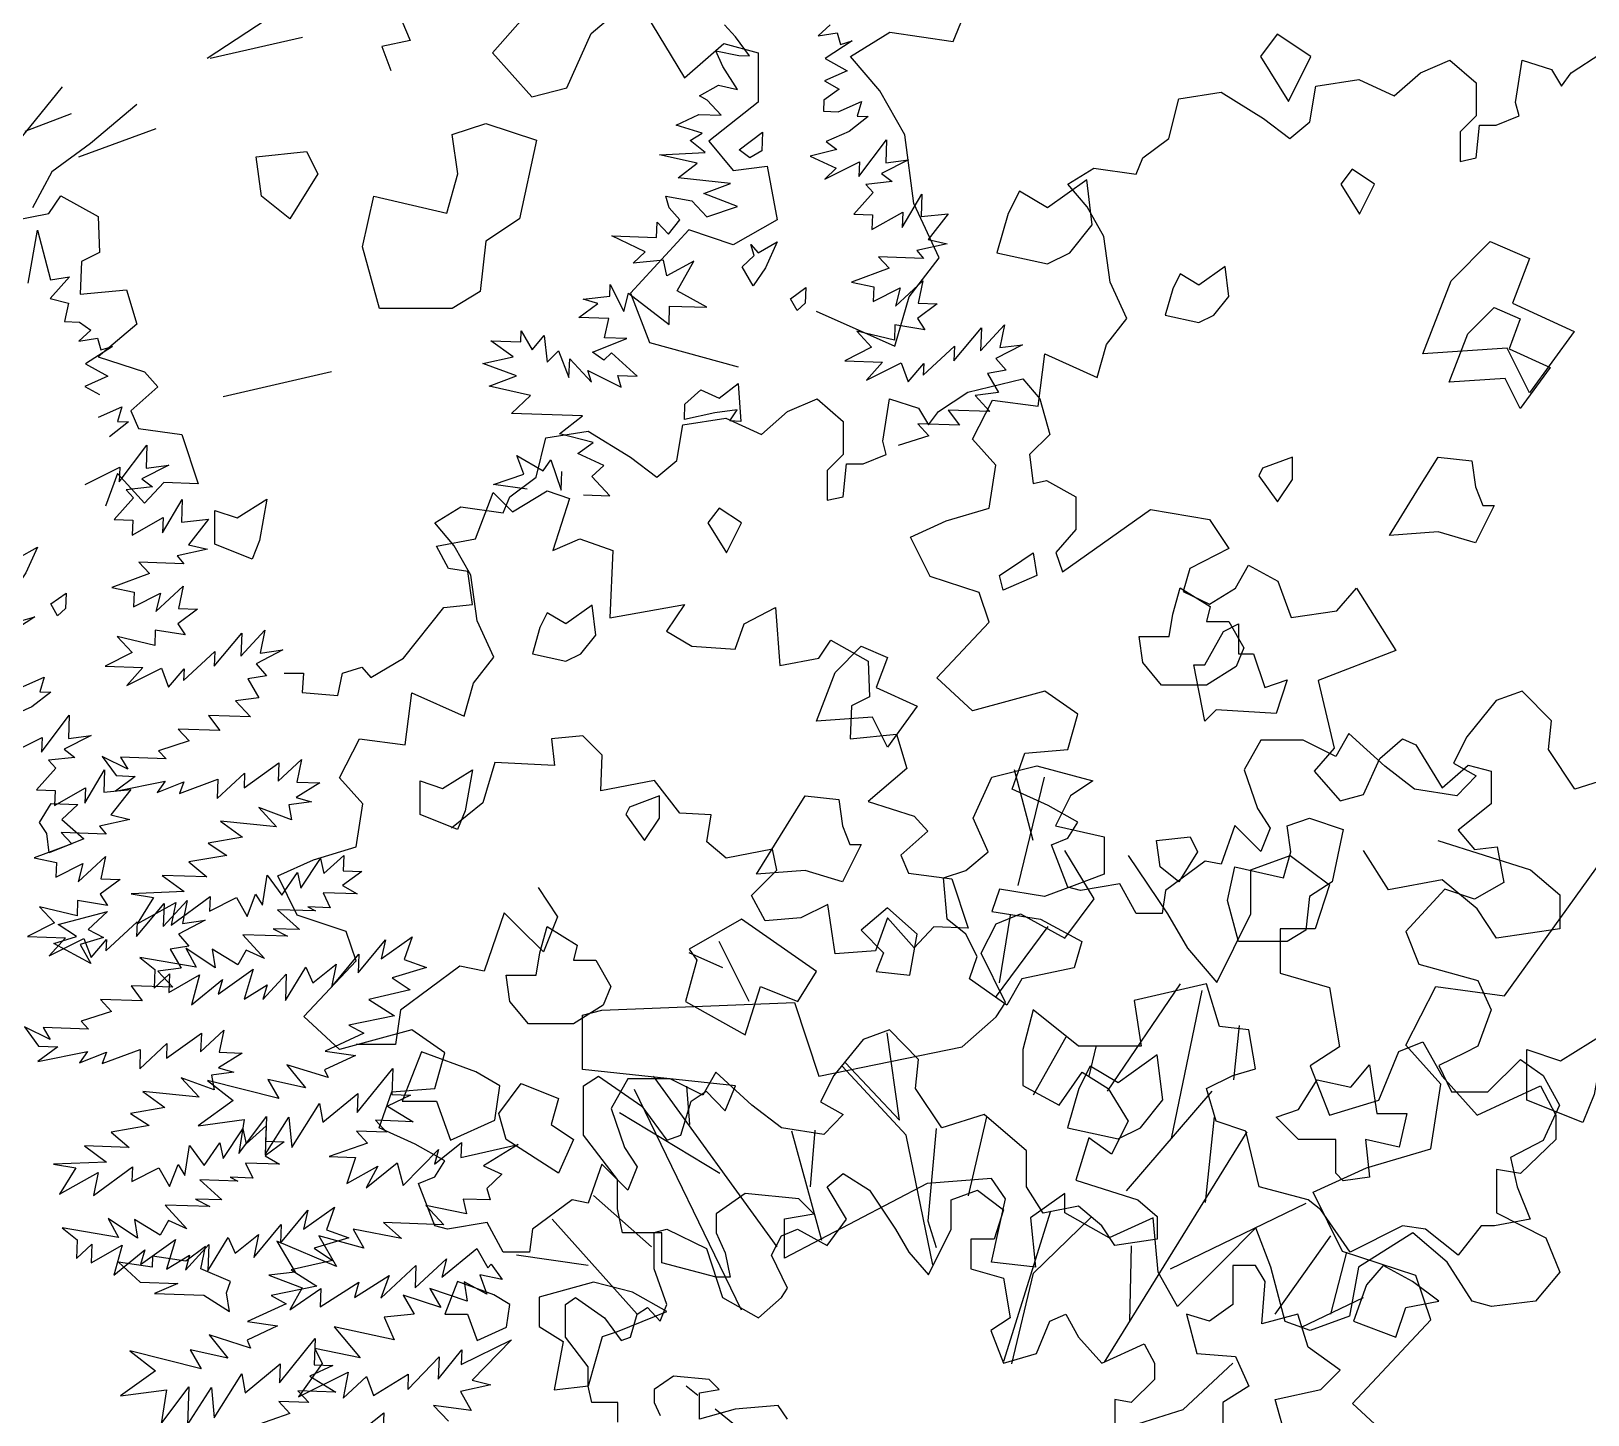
# Model space of a CAD drawing. Header units: inches. Extents: x -11 to 128, y 7 to 56.
# Drawn here: x 59.7781 to 60.2716, y 21.9273 to 22.3662 of the extents above; entities that cross this region are included whole.
import ezdxf

# ---------------------------------------------------------------- set-up
doc = ezdxf.new("R2010")
doc.units = ezdxf.units.IN
doc.header["$MEASUREMENT"] = 0
doc.layers.add('CAY', color=94, linetype='Continuous')
doc.layers.add('CAY-3', color=61, linetype='Continuous')
picture_1 = doc.add_image_def('image1.jpg', size_in_pixel=(1680, 1093))

# ---------------------------------------------------------------- blocks, each defined once
blk = doc.blocks.new('A$C76451831')
at = {"layer": 'CAY'}
for p, q in [((1916.2, 1541.7), (1940.4, 1562.3)), ((1867.9, 1552.3), (1846.6, 1528.1)), ((1954.5, 1555.8), (1982.2, 1510.4)), ((2171.9, 1536.1), (2179, 1553.2)), ((1899.1, 1503.3), (1916.2, 1541.7)), ((2099.4, 1525.5), (2127.1, 1542.6)), ((2127.1, 1542.6), (2171.9, 1536.1)), ((1982.2, 1510.4), (2010, 1534.6)), ((2010, 1534.6), (2034.1, 1528.1)), ((1846.6, 1528.1), (1874.3, 1496.9)), ((2034.1, 1528.1), (2034.1, 1493.3)), ((2120, 1501.3), (2099.4, 1525.5)), ((1874.3, 1496.9), (1899.1, 1503.3)), ((2137.7, 1470.1), (2120, 1501.3)), ((2034.1, 1493.3), (1999.3, 1465.6)), ((1999.3, 1465.6), (2016.4, 1445)), ((2144.2, 1421.7), (2137.7, 1470.1)), ((2016.4, 1445), (2040.6, 1447.9)), ((2040.6, 1447.9), (2047.7, 1410.1)), ((2161.9, 1383.3), (2144.2, 1421.7)), ((2047.7, 1410.1), (2016.4, 1392.5)), ((1985.2, 1403.1), (1943.9, 1358.2)), ((2016.4, 1392.5), (1985.2, 1403.1)), ((2140.7, 1355.6), (2161.9, 1383.3)), ((1943.9, 1358.2), (1957.5, 1323.4)), ((2130.6, 1320.8), (2140.7, 1355.6)), ((2075.2, 1345.6), (2130.6, 1320.8)), ((1957.5, 1323.4), (2020, 1306.3)), ((1732.8, 1302.8), (1656.2, 1285.1)), ((5920.2, 1227.6), (5912.4, 1236)), ((5987.1, 1236.1), (5978.7, 1228.2)), ((5930.2, 1214.1), (5920.2, 1227.6)), ((5978.7, 1228.2), (5991.9, 1230.5)), ((6002.6, 1224.7), (5983.6, 1212.2)), ((5991.9, 1230.5), (5994.4, 1222.3)), ((5994.4, 1222.3), (6002.6, 1224.7)), ((5906.3, 1217.6), (5922.5, 1214.3)), ((5911.3, 1206.6), (5906.3, 1217.6)), ((5922.5, 1214.3), (5930.2, 1214.1)), ((5983.6, 1212.2), (5999.1, 1203.5)), ((5921.6, 1190.3), (5911.3, 1206.6)), ((5999.1, 1203.5), (5983, 1196.4)), ((5894.8, 1185.8), (5908.2, 1193.5)), ((5908.2, 1193.5), (5921.6, 1190.3)), ((5993.3, 1190.6), (5982.6, 1182.8)), ((5983, 1196.4), (5993.3, 1190.6)), ((5900.1, 1182.9), (5894.8, 1185.8)), ((5910.1, 1172.2), (5900.1, 1182.9)), ((5982.6, 1182.8), (5982.3, 1175.1)), ((5992.7, 1174.7), (6009.3, 1181.8)), ((6009.3, 1181.8), (6006.2, 1171.5)), ((5878.2, 1165.1), (5894.3, 1172.7)), ((5894.3, 1172.7), (5910.1, 1172.2)), ((5982.3, 1175.1), (5992.7, 1174.7)), ((6013.9, 1171.3), (6000.4, 1160.8)), ((6006.2, 1171.5), (6013.9, 1171.3)), ((5896.6, 1159.5), (5878.2, 1165.1)), ((5888.2, 1154.3), (5896.6, 1159.5)), ((6000.4, 1160.8), (5984.3, 1153.7)), ((6007.4, 1128.9), (6026.9, 1154.9)), ((6026.9, 1154.9), (6026.3, 1138.6)), ((5866.6, 1144.2), (5898.8, 1145.8)), ((5893.1, 1138.3), (5866.6, 1144.2)), ((5898.8, 1145.8), (5888.2, 1154.3)), ((5991.8, 1148), (5973, 1143.2)), ((5984.3, 1153.7), (5991.8, 1148)), ((5879.6, 1127.9), (5893.1, 1138.3)), ((5973, 1143.2), (5991.3, 1134.9)), ((5983.3, 1127), (6007.8, 1139.3)), ((5991.3, 1134.9), (5983.3, 1127)), ((6007.8, 1139.3), (6007.4, 1128.9)), ((6042.3, 1140.8), (6023.3, 1131)), ((6026.3, 1138.6), (6042.3, 1140.8)), ((5916.6, 1123.9), (5879.6, 1127.9)), ((5897.8, 1116.8), (5916.6, 1123.9)), ((6030.9, 1125.3), (6012.2, 1123.3)), ((6012.2, 1123.3), (6017.4, 1117.6)), ((6023.3, 1131), (6030.9, 1125.3)), ((5435.2, 1102.7), (5443.6, 1115.3)), ((5443.6, 1115.3), (5470, 1100.6)), ((5871, 1115), (5889.4, 1111.7)), ((5873.4, 1106.8), (5871, 1115)), ((5889.4, 1111.7), (5899.9, 1100.4)), ((5921.5, 1107.8), (5897.8, 1116.8)), ((6017.4, 1117.6), (6003.8, 1102.2)), ((6037.9, 1092.9), (6051.8, 1116.4)), ((6051.8, 1116.4), (6051.3, 1100.6)), ((5407.8, 1097.4), (5435.2, 1102.7)), ((5470, 1100.6), (5471.1, 1075.2)), ((5880.8, 1098.4), (5873.4, 1106.8)), ((5899.9, 1100.4), (5921.5, 1107.8)), ((6003.8, 1102.2), (6016.9, 1101.8)), ((6016.5, 1091.4), (6038.3, 1103.8)), ((6016.9, 1101.8), (6016.5, 1091.4)), ((6038.3, 1103.8), (6037.9, 1092.9)), ((6051.3, 1100.6), (6070.4, 1102.6)), ((6070.4, 1102.6), (6056.2, 1084.5)), ((5420.6, 1053.6), (5427.3, 1091)), ((5427.3, 1091), (5436.5, 1055.8)), ((5864.5, 1085.8), (5864.9, 1096.7)), ((5864.9, 1096.7), (5872.8, 1088.2)), ((5872.8, 1088.2), (5880.8, 1098.4)), ((5856.5, 1075.7), (5832.8, 1086.9)), ((5832.8, 1086.9), (5864.5, 1085.8)), ((6069.6, 1081.4), (6048.2, 1076.7)), ((6056.2, 1084.5), (6069.6, 1081.4)), ((5458.4, 1068.9), (5457.3, 1045.7)), ((5471.1, 1075.2), (5458.4, 1068.9)), ((5848, 1067.8), (5856.5, 1075.7)), ((5869.4, 1069.8), (5848, 1067.8)), ((5871.7, 1058.8), (5869.4, 1069.8)), ((5890.7, 1069), (5871.7, 1058.8)), ((5879.1, 1048.1), (5890.7, 1069)), ((6053, 1071.1), (6021.3, 1072.2)), ((6021.3, 1072.2), (6028.7, 1064.2)), ((6048.2, 1076.7), (6053, 1071.1)), ((5449.8, 1058.1), (5436.1, 1042.7)), ((5436.5, 1055.8), (5449.8, 1058.1)), ((6028.7, 1064.2), (6002.1, 1054.3)), ((5457.3, 1045.7), (5490, 1048.9)), ((5490, 1048.9), (5497.4, 1024.6)), ((5831.4, 1044.3), (5831.6, 1052.5)), ((5831.6, 1052.5), (5841.4, 1033.6)), ((5841.4, 1033.6), (5844.6, 1046.6)), ((5844.6, 1046.6), (5873.3, 1024.3)), ((5900, 1036.5), (5879.1, 1048.1)), ((6002.1, 1054.3), (6017.8, 1051)), ((6017.8, 1051), (6017.5, 1040.6)), ((6017.5, 1040.6), (6036.4, 1050.3)), ((6033.2, 1037.3), (6052.4, 1055.2)), ((6036.4, 1050.3), (6033.2, 1037.3)), ((6052.4, 1055.2), (6049.1, 1039.5)), ((5436.1, 1042.7), (5449.1, 1039.5)), ((5449.1, 1039.5), (5446.4, 1026.4)), ((5809.5, 1029.2), (5823, 1039.2)), ((5812.7, 1042.3), (5831.4, 1044.3)), ((5823, 1039.2), (5812.7, 1042.3)), ((5873.3, 1024.3), (5873.7, 1037.4)), ((5873.7, 1037.4), (5900, 1036.5)), ((6062.7, 1039), (6048.8, 1028.6)), ((6049.1, 1039.5), (6062.7, 1039)), ((5446.4, 1026.4), (5456.8, 1026.1)), ((5456.8, 1026.1), (5464.8, 1020.4)), ((5497.4, 1024.6), (5470, 1001.4)), ((5830.8, 1028.5), (5809.5, 1029.2)), ((5827.6, 1015), (5830.8, 1028.5)), ((6032.8, 1024.2), (6032.4, 1013.3)), ((6053.9, 1020.7), (6032.8, 1024.2)), ((6048.8, 1028.6), (6053.9, 1020.7)), ((6093.3, 1005.7), (6110.2, 1024.2)), ((6110.2, 1024.2), (6107, 1008)), ((2228.3, 971.5), (2215.1, 1021.6)), ((2217.8, 939.8), (2236.3, 1016.3)), ((5464.8, 1020.4), (5456.3, 1012.5)), ((5456.3, 1012.5), (5469.5, 1014.7)), ((5469.5, 1014.7), (5472, 1006.5)), ((5747.3, 1012.8), (5768.6, 1012.1)), ((5763.2, 1001.4), (5747.3, 1012.8)), ((5768.6, 1012.1), (5768.9, 1019.8)), ((5768.9, 1019.8), (5776.6, 1006.4)), ((5776.6, 1006.4), (5785.1, 1016.5)), ((5785.1, 1016.5), (5787.1, 997.8)), ((5819.1, 1004.9), (5843.5, 1014.5)), ((5843.5, 1014.5), (5827.6, 1015)), ((6005.9, 1019.7), (6016.3, 1008.4)), ((6032.4, 1013.3), (6005.9, 1019.7)), ((6074.5, 998.7), (6093.9, 1022)), ((6093.9, 1022), (6093.3, 1005.7)), ((5480.2, 1008.9), (5461.2, 996.5)), ((5470, 1001.4), (5502.7, 990.9)), ((5472, 1006.5), (5480.2, 1008.9)), ((5741.8, 996.7), (5763.2, 1001.4)), ((5787.1, 997.8), (5795.1, 1005.7)), ((5795.1, 1005.7), (5802.6, 986.9)), ((5827.1, 999.2), (5819.1, 1004.9)), ((5832.7, 1004.4), (5827.1, 999.2)), ((5850.7, 987.9), (5832.7, 1004.4)), ((6016.3, 1008.4), (5997.4, 998.7)), ((6052.8, 988.6), (6074.8, 1009.1)), ((6074.8, 1009.1), (6074.5, 998.7)), ((6122.9, 1010.1), (6104, 1000.4)), ((6107, 1008), (6122.9, 1010.1)), ((5461.2, 996.5), (5476.8, 987.8)), ((5502.7, 990.9), (5512.2, 980.3)), ((5765.5, 988.2), (5741.8, 996.7)), ((5802.6, 986.9), (5803.1, 1000)), ((5803.1, 1000), (5818.4, 983.6)), ((5818.4, 983.6), (5815.9, 991.8)), ((5815.9, 991.8), (5839.5, 980.1)), ((5997.4, 998.7), (6024.1, 997.7)), ((6024.1, 997.7), (6012.8, 985)), ((6012.8, 985), (6037.3, 997.3)), ((6037.3, 997.3), (6042.2, 983.9)), ((6042.2, 983.9), (6053.1, 996.7)), ((6053.1, 996.7), (6052.8, 988.6)), ((6111.4, 992), (6098.2, 989.7)), ((6098.2, 989.7), (6105.9, 976.3)), ((6104, 1000.4), (6111.4, 992)), ((5476.8, 987.8), (5460.6, 980.6)), ((5460.6, 980.6), (5470.9, 974.8)), ((5512.2, 980.3), (5493.2, 963.4)), ((5746.2, 980.7), (5765.5, 988.2)), ((5775.4, 974.2), (5746.2, 980.7)), ((5839.5, 980.1), (5837.1, 988.4)), ((5837.1, 988.4), (5850.7, 987.9)), ((5761.9, 961.5), (5775.4, 974.2)), ((6105.9, 976.3), (6089.5, 974.1)), ((6089.5, 974.1), (6099.9, 962.9)), ((5470.3, 959), (5486.9, 966.1)), ((5486.9, 966.1), (5483.8, 955.8)), ((5493.2, 963.4), (5498.5, 950.8)), ((5812.1, 959.8), (5761.9, 961.5)), ((5795.8, 947.2), (5812.1, 959.8)), ((6070.5, 963.9), (6078.3, 953.2)), ((6099.9, 962.9), (6070.5, 963.9)), ((5491.5, 955.5), (5478, 945.1)), ((5483.8, 955.8), (5491.5, 955.5)), ((5498.5, 950.8), (5529.1, 946.6)), ((5529.1, 946.6), (5540.7, 911.8)), ((5819.6, 940.9), (5795.8, 947.2)), ((6056.8, 945.8), (6035.2, 938.9)), ((6078.3, 953.2), (6048.9, 954.2)), ((6048.9, 954.2), (6056.8, 945.8)), ((5485, 913.1), (5504.5, 939.2)), ((5504.5, 939.2), (5503.9, 922.9)), ((5808.9, 933.2), (5819.6, 940.9)), ((5519.9, 925), (5501, 915.3)), ((5503.9, 922.9), (5519.9, 925)), ((5770.8, 918.6), (5765.8, 931.9)), ((5765.8, 931.9), (5784.4, 920.9)), ((5784.4, 920.9), (5789.7, 928.8)), ((5789.7, 928.8), (5797.1, 907.3)), ((5827.2, 924.8), (5808.9, 933.2)), ((5818.7, 916.9), (5827.2, 924.8)), ((2204.6, 871.1), (2212.5, 918.7)), ((5460.9, 911.2), (5485.4, 923.5)), ((5483.7, 919.1), (5475.3, 895.9)), ((5502.7, 898.1), (5483.7, 919.1)), ((5485.4, 923.5), (5485, 913.1)), ((5501, 915.3), (5508.5, 909.6)), ((5516.4, 912.8), (5502.7, 898.1)), ((5540.7, 911.8), (5516.4, 912.8)), ((5749.2, 911.2), (5770.8, 918.6)), ((5797.1, 907.3), (5797.6, 920.4)), ((5831.4, 903.4), (5818.7, 916.9)), ((2201.9, 860.6), (2238.9, 910.7)), ((5495.1, 901.9), (5481.4, 886.5)), ((5508.5, 909.6), (5489.8, 907.5)), ((5489.8, 907.5), (5495.1, 901.9)), ((5773.1, 908.1), (5749.2, 911.2)), ((5812.9, 904), (5831.4, 903.4)), ((2009.3, 881.7), (1985.5, 892.2)), ((2027.8, 857.9), (2006.6, 900.2)), ((5515.5, 877.1), (5529.5, 900.7)), ((5529.5, 900.7), (5528.9, 884.8)), ((5481.4, 886.5), (5494.5, 886)), ((5494.1, 875.6), (5515.9, 888)), ((5494.5, 886), (5494.1, 875.6)), ((5515.9, 888), (5515.5, 877.1)), ((5528.9, 884.8), (5548, 886.9)), ((5548, 886.9), (5533.8, 868.8)), ((2281, 794.5), (2332.5, 870.4)), ((5533.8, 868.8), (5547.3, 865.6)), ((2326.2, 761), (2347.8, 865.6)), ((2491.6, 827), (2512.8, 868.3)), ((2512.8, 868.3), (2561.2, 861.8)), ((5547.3, 865.6), (5525.8, 860.9)), ((5525.8, 860.9), (5530.6, 855.3)), ((5506.3, 848.5), (5479.7, 838.5)), ((5498.9, 856.4), (5506.3, 848.5)), ((5530.6, 855.3), (5498.9, 856.4)), ((2134, 774), (2125.3, 835.7)), ((2370.1, 802.5), (2374.1, 840.9)), ((5479.7, 838.5), (5495.4, 835.2)), ((5510.8, 821.5), (5530, 839.5)), ((5530, 839.5), (5526.8, 823.7)), ((2228.6, 791.9), (2251.7, 832.8)), ((2268, 805.1), (2272.9, 825.9)), ((2516.4, 799.3), (2491.6, 827)), ((5495.4, 835.2), (5495.1, 824.8)), ((5495.1, 824.8), (5514, 834.6)), ((5514, 834.6), (5510.8, 821.5)), ((2095.8, 814.5), (2134, 774)), ((5540.3, 823.2), (5526.4, 812.8)), ((5526.8, 823.7), (5540.3, 823.2)), ((2047.7, 684.5), (1960.2, 805.1)), ((2138.7, 763.4), (2093.5, 812.2)), ((5510, 797.5), (5483.5, 803.9)), ((5483.5, 803.9), (5494, 792.7)), ((5510.4, 808.4), (5510, 797.5)), ((5531.5, 805), (5510.4, 808.4)), ((5526.4, 812.8), (5531.5, 805)), ((5552.1, 782.9), (5571.5, 806.3)), ((5570.9, 790), (5587.9, 808.4)), ((5571.5, 806.3), (5570.9, 790)), ((5587.9, 808.4), (5584.6, 792.2)), ((2022.3, 639.8), (1946.8, 795.6)), ((1985.8, 770.9), (1983.8, 797.9)), ((2294.3, 724.1), (2354.9, 794.5)), ((2509.3, 753.8), (2516.4, 799.3)), ((5494, 792.7), (5475, 782.9)), ((5530.4, 772.8), (5552.4, 793.3)), ((5552.4, 793.3), (5552.1, 782.9)), ((5600.5, 794.4), (5581.6, 784.6)), ((5584.6, 792.2), (5600.5, 794.4)), ((5475, 782.9), (5501.7, 782)), ((5501.7, 782), (5490.4, 769.2)), ((5490.4, 769.2), (5514.9, 781.5)), ((5514.9, 781.5), (5519.8, 768.2)), ((5519.8, 768.2), (5530.7, 781)), ((5530.7, 781), (5530.4, 772.8)), ((5581.6, 784.6), (5589, 776.2)), ((2007, 736.3), (1936.2, 779.1)), ((2182.7, 720.5), (2195.7, 776.4)), ((2350.1, 715.8), (2356.4, 776.4)), ((5589, 776.2), (5575.8, 773.9)), ((5575.8, 773.9), (5583.5, 760.5)), ((2079.1, 689), (2057.9, 766.3)), ((2071.1, 726.8), (2074.5, 766.9)), ((2157.5, 671.8), (2138.7, 763.4)), ((2159.9, 768.1), (2154, 702.8)), ((2278.7, 602.9), (2379.6, 765.8)), ((5583.5, 760.5), (5567.1, 758.4)), ((2463.9, 740.3), (2509.3, 753.8)), ((5577.6, 747.1), (5548.1, 748.2)), ((5548.1, 748.2), (5555.9, 737.5)), ((5567.1, 758.4), (5577.6, 747.1)), ((2426.2, 723.2), (2463.9, 740.3)), ((5526.5, 738.5), (5534.4, 730.1)), ((5555.9, 737.5), (5526.5, 738.5)), ((5534.4, 730.1), (5512.8, 723.1)), ((1958.8, 684.4), (1917.8, 720.8)), ((2325.4, 669), (2421.3, 715.4)), ((2446.8, 681.3), (2426.2, 723.2)), ((5472.8, 719.1), (5482.8, 705.6)), ((5491.1, 710.3), (5472.8, 719.1)), ((5518.1, 717.5), (5485.9, 718.6)), ((5485.9, 718.6), (5491.1, 710.3)), ((5512.8, 723.1), (5518.1, 717.5)), ((5573.1, 697), (5597.7, 714.7)), ((5597.3, 701.6), (5613.7, 716.9)), ((5597.7, 714.7), (5597.3, 701.6)), ((5613.7, 716.9), (5610.4, 701.1)), ((1948.8, 636.8), (1888.7, 704)), ((2207.6, 603.7), (2240.9, 709.9)), ((2228.7, 665.9), (2269.2, 705.2)), ((5496.3, 705.1), (5482.4, 694.7)), ((5482.8, 705.6), (5496.3, 705.1)), ((5554.2, 689.5), (5573.5, 707.4)), ((5573.5, 707.4), (5573.1, 697)), ((2154, 702.8), (2159.9, 684)), ((5482.4, 694.7), (5517.5, 701.6)), ((5517.5, 701.6), (5511.8, 693.7)), ((5511.8, 693.7), (5530.6, 701.2)), ((5527.6, 693.1), (5554.7, 703.1)), ((5530.6, 701.2), (5527.6, 693.1)), ((5554.7, 703.1), (5554.2, 689.5)), ((5626.7, 700.5), (5610, 690.2)), ((5610.4, 701.1), (5626.7, 700.5)), ((2296.7, 631.7), (2297.9, 685.1)), ((2399.3, 636.8), (2438.6, 692.2)), ((5606.7, 674.5), (5583.5, 683)), ((5583.5, 683), (5596.1, 669.4)), ((5620.8, 687.1), (5604.8, 685)), ((5604.8, 685), (5606.7, 674.5)), ((5610, 690.2), (5620.8, 687.1)), ((1914.2, 671.4), (1863.5, 678.5)), ((2438.6, 636.8), (2450, 680.8)), ((2498.7, 664.2), (2446.8, 681.3)), ((5596.1, 669.4), (5556.4, 673.5)), ((5556.4, 673.5), (5571.9, 662.1)), ((2213.4, 601.8), (2228.7, 665.9)), ((2509.3, 632.9), (2498.7, 664.2)), ((5571.9, 662.1), (5547.7, 658)), ((5561, 649.3), (5534.1, 644.8)), ((5547.7, 658), (5561, 649.3)), ((5629.4, 636.5), (5643.5, 649.2)), ((5643.5, 649.2), (5643.1, 638.3)), ((2417.8, 627.7), (2461.8, 648.6)), ((5534.1, 644.8), (5546.9, 634)), ((5613.2, 626.2), (5627.1, 647)), ((5627.1, 647), (5629.4, 636.5)), ((5656.2, 637.9), (5642.7, 627.9)), ((5643.1, 638.3), (5656.2, 637.9)), ((5515.2, 635.1), (5530.7, 623.7)), ((5546.9, 634), (5515.2, 635.1)), ((5586.1, 614), (5589.5, 635.2)), ((5589.5, 635.2), (5599.9, 621.2)), ((5599.9, 621.2), (5610.9, 637.2)), ((5610.9, 637.2), (5613.2, 626.2)), ((5642.7, 627.9), (5652.9, 622.1)), ((5530.7, 623.7), (5493.4, 622.2)), ((5493.4, 622.2), (5509.2, 619.4)), ((5509.2, 619.4), (5497.7, 600.8)), ((5497.7, 600.8), (5525, 616.1)), ((5521.7, 599.9), (5549.1, 620.3)), ((5525, 616.1), (5521.7, 599.9)), ((5549.1, 620.3), (5548.8, 609.9)), ((5548.8, 609.9), (5567.7, 619.6)), ((5567.7, 619.6), (5575.4, 606.2)), ((5575.4, 606.2), (5581.3, 621.9)), ((5581.3, 621.9), (5586.1, 614)), ((5629, 622.9), (5634, 612.3)), ((5652.9, 622.1), (5629, 622.9)), ((5596.8, 610.9), (5612.2, 596.8)), ((5623.5, 610), (5596.8, 610.9)), ((5618.2, 612.9), (5623.5, 610)), ((5634, 612.3), (5618.2, 612.9)), ((2334.4, 569.5), (2369.4, 602.2)), ((5612.2, 596.8), (5593.6, 597.4)), ((5593.6, 597.4), (5603.9, 592.1)), ((1991.5, 579.5), (1983.4, 586)), ((5552.8, 569.8), (5532, 583.7)), ((5532, 583.7), (5539.2, 570.3)), ((5568.7, 572), (5550.5, 583.1)), ((5550.5, 583.1), (5552.8, 569.8)), ((5603.9, 592.1), (5572.2, 593.2)), ((5572.2, 593.2), (5587.5, 576.3)), ((5653.7, 566.3), (5673.1, 589.7)), ((5669.9, 576.2), (5691.8, 591.7)), ((5673.1, 589.7), (5669.9, 576.2)), ((5691.8, 591.7), (5686.2, 575.6)), ((5499.6, 577.1), (5510.2, 568.6)), ((5539.2, 570.3), (5499.6, 577.1)), ((5574.5, 582.2), (5568.7, 572)), ((5587.5, 576.3), (5574.5, 582.2)), ((5621.8, 559.3), (5638.1, 572.3)), ((5634.8, 556.1), (5654.2, 579.4)), ((5638.1, 572.3), (5634.8, 556.1)), ((5654.2, 579.4), (5653.7, 566.3)), ((5686.2, 575.6), (5701.9, 570.1)), ((2041.2, 539.6), (2003.7, 569.7)), ((2289.6, 555.4), (2334.4, 569.5)), ((5510.2, 568.6), (5509.7, 555.5)), ((5509.7, 555.5), (5520.5, 565.5)), ((5520.5, 565.5), (5520, 552.4)), ((5520, 552.4), (5541.7, 564.8)), ((5541.7, 564.8), (5536, 543.7)), ((5536, 543.7), (5557.9, 561.5)), ((5554.9, 551.2), (5579.5, 568.9)), ((5557.9, 561.5), (5554.9, 551.2)), ((5579.5, 568.9), (5573.3, 547.8)), ((5586.4, 547.4), (5602.9, 565.4)), ((5602.3, 546.8), (5616.7, 570.3)), ((5602.9, 565.4), (5602.3, 546.8)), ((5616.7, 570.3), (5621.8, 559.3)), ((5701.9, 570.1), (5677.6, 562.8)), ((5677.6, 562.8), (5690.5, 554.2)), ((5573.3, 547.8), (5589.5, 557.7)), ((5589.5, 557.7), (5586.4, 547.4)), ((5690.5, 554.2), (5661.2, 547.5)), ((5661.2, 547.5), (5679.4, 536)), ((5683.6, 539.8), (5680.1, 515.6)), ((5679.4, 536), (5647, 529.4)), ((5647, 529.4), (5657.7, 523.6)), ((5657.7, 523.6), (5630.5, 510.9)), ((5651.7, 507.9), (5630, 497.8)), ((5630.5, 510.9), (5651.7, 507.9)), ((5680.1, 515.6), (5652.4, 515.6)), ((5632.6, 492.3), (5603.4, 501.4)), ((5603.4, 501.4), (5616.4, 485.1)), ((5630, 497.8), (5632.6, 492.3)), ((5653, 467.5), (5678.1, 498.8)), ((5678.1, 498.8), (5677.5, 480.3)), ((5597.6, 477.6), (5547.3, 490.2)), ((5547.3, 490.2), (5565.4, 476)), ((5589.9, 491), (5597.6, 477.6)), ((5616.4, 485.1), (5589.9, 491)), ((5565.4, 476), (5540.7, 458.3)), ((5606.8, 442.8), (5626.5, 473.9)), ((5626.5, 473.9), (5628.7, 460.7)), ((5628.7, 460.7), (5653.5, 481.1)), ((5653.5, 481.1), (5653, 467.5)), ((5690.6, 479.8), (5674.5, 472.2)), ((5677.5, 480.3), (5690.6, 479.8)), ((5540.7, 458.3), (5573.1, 462.6)), ((5569.5, 438.7), (5589, 464.8)), ((5573.1, 462.6), (5569.5, 438.7)), ((5589, 464.8), (5588.1, 438)), ((5588.1, 438), (5604.8, 464.2)), ((5604.8, 464.2), (5606.8, 442.8)), ((5665.9, 462.1), (5673.8, 453.6)), ((5692.6, 461.1), (5665.9, 462.1)), ((5674.5, 472.2), (5692.6, 461.1)), ((5652.5, 454.4), (5660.4, 445.9)), ((5673.8, 453.6), (5652.5, 454.4)), ((5660.4, 445.9), (5633.3, 436.5)), ((5685.6, 416.1), (5710.5, 441.5)), ((5707.5, 431.2), (5726.6, 446.4)), ((5710.5, 441.5), (5707.5, 431.2)), ((5726.6, 446.4), (5726.2, 435.9)), ((5726.2, 435.9), (5766.8, 445)), ((5766.8, 445), (5742.3, 429.9)), ((5633.3, 436.5), (5651.9, 435.8)), ((5651.9, 435.8), (5645.8, 417.4)), ((5645.8, 417.4), (5667.5, 429.8)), ((5659.3, 414.3), (5681.2, 432.1)), ((5667.5, 429.8), (5659.3, 414.3)), ((5681.2, 432.1), (5685.6, 416.1)), ((5742.3, 429.9), (5755.2, 424.1)), ((5755.2, 424.1), (5744.5, 414)), ((5744.5, 414), (5746.9, 405.8)), ((5701.4, 401.9), (5714.1, 388.3)), ((5730.2, 395.9), (5701.4, 401.9)), ((5746.9, 405.8), (5727.9, 406.4)), ((5727.9, 406.4), (5730.2, 395.9)), ((5650.1, 385.1), (5657.8, 371.7)), ((5684.3, 378.5), (5650.1, 385.1)), ((5714.1, 388.3), (5671.6, 389.8)), ((5671.6, 389.8), (5684.3, 378.5)), ((5596.3, 376.6), (5609.2, 354.8)), ((5638.3, 358.8), (5596.3, 376.6)), ((5625.9, 380.5), (5638.3, 358.8)), ((5657.8, 371.7), (5625.9, 380.5)), ((5694, 343.7), (5716, 364.2)), ((5712.8, 351.2), (5737.6, 371.6)), ((5716, 364.2), (5712.8, 351.2)), ((5737.6, 371.6), (5745.2, 357.8)), ((5609.2, 354.8), (5590.5, 352.7)), ((5590.5, 352.7), (5614.2, 343.7)), ((5651.2, 337), (5675.7, 352.5)), ((5669.7, 336.4), (5694.5, 359.5)), ((5675.7, 352.5), (5669.7, 336.4)), ((5694.5, 359.5), (5694, 343.7)), ((5755.4, 349.7), (5739.6, 353)), ((5739.6, 353), (5744.6, 339.2)), ((5745.2, 357.8), (5747.6, 360.4)), ((5747.6, 360.4), (5755.4, 349.7)), ((5614.2, 343.7), (5605.5, 328.2)), ((5605.5, 328.2), (5627.4, 343.3)), ((5626.9, 330.2), (5654.2, 347.8)), ((5627.4, 343.3), (5626.9, 330.2)), ((5654.2, 347.8), (5651.2, 337)), ((5730.8, 334.2), (5704.4, 343.3)), ((5704.4, 343.3), (5712.1, 329.9)), ((5744.6, 339.2), (5728.6, 347.9)), ((5728.6, 347.9), (5730.8, 334.2)), ((5712.1, 329.9), (5685.6, 338.5)), ((5685.6, 338.5), (5693.3, 325.1)), ((5693.3, 325.1), (5672, 323.1)), ((5672, 323.1), (5679.1, 307)), ((5636.8, 316.2), (5655.1, 294.3)), ((5679.1, 307), (5636.8, 316.2)), ((5623.2, 300.8), (5628.2, 290.2)), ((5655.1, 294.3), (5623.2, 300.8)), ((5710.3, 279.2), (5726.9, 299.9)), ((5726.5, 289.5), (5762, 306.9)), ((5726.9, 299.9), (5726.5, 289.5)), ((5762, 306.9), (5734.3, 278.4)), ((5628.2, 290.2), (5611.5, 266.8)), ((5688.7, 271.8), (5710.9, 295)), ((5710.9, 295), (5710.3, 279.2)), ((5611.5, 266.8), (5646.6, 284.1)), ((5646.6, 284.1), (5643.2, 265.7)), ((5643.2, 265.7), (5659.6, 281)), ((5659.6, 281), (5664.6, 267.6)), ((5664.6, 267.6), (5689.1, 282.7)), ((5689.1, 282.7), (5688.7, 271.8)), ((5747.3, 275.2), (5725.9, 270.5)), ((5734.3, 278.4), (5747.3, 275.2)), ((5725.9, 270.5), (5733.6, 257.1)), ((5733.6, 257.1), (5706.9, 260.7)), ((5706.9, 260.7), (5717.4, 249.5))]:
    blk.add_line(p, q, dxfattribs=at)
for points in [[(5682, 1245), (5690.4, 1225), (5670.4, 1220.8), (5676.7, 1203.9)], [(5595.5, 1244), (5547, 1212.3)], [(5614.5, 1227.1), (5549.1, 1212.3)], [(1515.1, 1127.3), (1523.3, 1129.7), (1504.3, 1117.2)], [(1513.4, 1079.7), (1530, 1086.9), (1526.9, 1076.5), (1534.6, 1076.3), (1521.1, 1065.9), (1505, 1058.7)], [(1504.1, 1032), (1528.5, 1044.3), (1528.1, 1033.9), (1547.6, 1060), (1547.1, 1043.7), (1563, 1045.8), (1544.1, 1036.1), (1551.6, 1030.3), (1532.9, 1028.3), (1538.2, 1022.7), (1524.5, 1007.3), (1537.6, 1006.8), (1537.3, 996.4), (1559, 1008.8), (1558.6, 997.9), (1572.6, 1021.5), (1572, 1005.6), (1591.1, 1007.7), (1576.9, 989.6), (1590.4, 986.4), (1568.9, 981.7), (1573.7, 976.1), (1542, 977.2), (1549.5, 969.2), (1522.8, 959.3), (1538.6, 956), (1538.2, 945.6), (1557.1, 955.4), (1554, 942.3), (1573.2, 960.2), (1569.9, 944.5), (1583.5, 944), (1569.5, 933.6), (1574.7, 925.7), (1553.5, 929.2), (1553.1, 918.3), (1526.6, 924.7), (1537.1, 913.4), (1518.2, 903.7), (1544.9, 902.7), (1533.5, 890), (1558, 902.3), (1563, 889), (1573.8, 901.7), (1573.5, 893.6), (1595.6, 914.1), (1595.2, 903.7), (1614.6, 927.1), (1614, 910.8), (1631, 929.2), (1627.7, 913), (1643.6, 915.2), (1624.7, 905.4), (1632.1, 897), (1618.9, 894.7), (1626.6, 881.3), (1610.2, 879.2), (1620.7, 867.9), (1591.3, 868.9), (1599.1, 858.2), (1569.6, 859.3), (1577.5, 850.8), (1556, 843.9), (1561.2, 838.3), (1529.1, 839.4), (1534.2, 831), (1515.9, 839.8), (1525.9, 826.3), (1539.5, 825.9), (1525.5, 815.5), (1560.6, 822.4), (1554.9, 814.4), (1573.8, 821.9), (1570.8, 813.9), (1597.8, 823.8), (1597.4, 810.2), (1616.6, 828.2), (1616.2, 817.7), (1640.9, 835.5), (1640.4, 822.3), (1656.8, 837.6), (1653.5, 821.9), (1669.8, 821.3), (1653.1, 811), (1663.9, 807.9), (1648, 805.8), (1649.9, 795.3), (1626.6, 803.8), (1639.3, 790.2), (1599.5, 794.3), (1615, 782.9), (1590.8, 778.7), (1604.1, 770.1), (1577.2, 765.6), (1590, 754.7), (1558.3, 755.8), (1573.8, 744.4), (1536.6, 743), (1552.3, 740.2), (1540.8, 721.6), (1568.1, 736.9), (1564.8, 720.7), (1592.2, 741.1), (1591.9, 730.6), (1610.8, 740.4), (1618.5, 727), (1624.5, 742.7), (1629.2, 734.8), (1632.6, 756), (1643, 742), (1654, 757.9), (1656.3, 747), (1670.2, 767.8), (1672.6, 757.3), (1686.6, 770), (1686.2, 759.1), (1699.3, 758.6), (1685.9, 748.7), (1696.1, 742.9), (1672.1, 743.7), (1677.2, 733.1), (1661.3, 733.7), (1666.6, 730.8), (1639.9, 731.7), (1655.3, 717.6), (1636.8, 718.2), (1647, 712.9), (1615.3, 714), (1630.6, 697.1), (1617.6, 703), (1611.9, 692.8), (1593.7, 703.8), (1595.9, 690.6), (1575.1, 704.5), (1582.3, 691.1), (1542.7, 697.9), (1553.3, 689.4), (1552.8, 676.3), (1563.6, 686.3), (1563.1, 673.2), (1584.9, 685.6), (1579.1, 664.5), (1601.1, 682.3), (1598, 672), (1622.6, 689.7), (1616.4, 668.6), (1632.6, 678.5), (1629.6, 668.1), (1646.1, 686.1), (1645.4, 667.6), (1659.8, 691.1), (1664.9, 680), (1681.2, 693.1), (1677.9, 676.9), (1697.3, 700.2), (1696.8, 687.1), (1716.2, 710.4), (1713, 696.9), (1734.9, 712.5), (1729.3, 696.4), (1745, 690.8), (1720.7, 683.5), (1733.6, 674.9), (1704.3, 668.2), (1722.5, 656.7), (1690.1, 650.1), (1700.8, 644.3), (1673.6, 631.7), (1694.8, 628.7), (1673.2, 618.6), (1675.7, 613), (1646.5, 622.2), (1659.6, 605.9), (1633, 611.8), (1640.7, 598.4), (1590.4, 611), (1608.5, 596.8), (1583.9, 579.1), (1616.2, 583.4), (1612.6, 559.5), (1632.1, 585.5), (1631.2, 558.8), (1648, 585), (1649.9, 563.6), (1669.6, 594.7), (1671.9, 581.4), (1696.6, 601.9), (1696.1, 588.3), (1721.2, 619.6), (1720.6, 601), (1733.7, 600.6), (1717.6, 593), (1735.8, 581.9), (1709.1, 582.8), (1716.9, 574.4), (1695.7, 575.2), (1703.5, 566.7), (1676.5, 557.2)], [(1750.6, 551.9), (1769.7, 567.1), (1769.3, 556.7)], [(5444.7, 1192.3), (5399.3, 1136.4)], [(5497.4, 1179.7), (5464.7, 1152.2), (5437.3, 1132.2), (5423.6, 1106.9)], [(5451, 1173.3), (5418.3, 1160.7)], [(5456.3, 1142.7), (5511.1, 1162.8)], [(5963.8, 1034.3), (5959.1, 1042.6), (5969.8, 1050.4), (5969.4, 1039.5), (5963.8, 1034.3)], [(5441.4, 818.5), (5436.7, 826.9), (5447.4, 834.6), (5447, 823.8), (5441.4, 818.5)], [(1935.1, 560.5), (1935.1, 574.6), (1916.6, 574.6), (1914.2, 586), (1914.2, 599.8), (1898.1, 620.6), (1898.1, 643.8), (1905.2, 648.6), (1925.6, 634.4), (1937.4, 618.3), (1944.1, 620.6), (1948.8, 636.8), (1955.9, 641.5), (1964.9, 632), (1969.6, 643.8), (1960.6, 669), (1960.6, 694.6), (1969.6, 696.9), (1997.6, 683.2), (2009, 648.6), (2034.5, 634.4), (2050.6, 648.6), (2054.9, 655.2), (2043.5, 678.5), (2050.6, 692.2), (2062, 696.9), (2082.9, 685.5), (2096.6, 704), (2082.9, 726.8), (2094.3, 736.3), (2112.7, 724.5), (2131.2, 696.9), (2140.6, 680.8), (2154.4, 664.7), (2170.5, 696.9), (2170.5, 717.8), (2189, 724.5), (2207.5, 710.7), (2200.8, 689.9), (2184.3, 689.9), (2184.3, 669), (2207.5, 662.3), (2212.2, 634.4), (2198.4, 625.4), (2207.5, 602.2), (2230.7, 609.2), (2240.1, 632), (2251.5, 636.8), (2260.5, 620.6), (2277, 602.2), (2306.9, 615.9), (2314, 602.2), (2314, 590.8), (2297.5, 574.6), (2286.1, 576.6), (2286.1, 556.2)], [(2054.9, 562.8), (2048.3, 572.3), (2018, 569.9), (1992.8, 562.8), (1992.8, 581.3), (2006.6, 583.7), (1999.5, 590.8), (1974.4, 593.1), (1960.6, 583.7), (1960.6, 574.6), (1964.9, 565.2)]]:
    blk.add_lwpolyline(points, dxfattribs=at)
for points in [[(2424.5, 1525.4), (2400.8, 1541.2), (2388.9, 1525.4), (2408.7, 1493.7)], [(1754.8, 1391.1), (1762.7, 1426.7), (1814.2, 1414.8), (1822.1, 1442.6), (1818.1, 1470.3), (1841.9, 1478.2), (1877.5, 1466.3), (1865.7, 1410.9), (1841.9, 1395), (1837.9, 1359.4), (1818.1, 1347.5), (1766.7, 1347.5)], [(1683.5, 1426.7), (1679.6, 1454.5), (1715.2, 1458.4), (1723.1, 1442.6), (1703.3, 1410.9)], [(2270.1, 1406.6), (2266.2, 1438.3), (2238.4, 1418.5), (2218.7, 1430.3), (2210.7, 1414.5), (2202.8, 1386.8), (2238.4, 1378.9), (2254.3, 1386.8)], [(2523.5, 1367), (2551.2, 1394.7), (2578.9, 1382.8), (2567, 1351.1), (2610.6, 1331.3), (2578.9, 1287.8), (2563.1, 1319.5), (2503.7, 1315.5)], [(1914.2, 715.4), (1902.8, 717.8), (1874.9, 696.9), (1872.6, 680.8), (1854.1, 680.8), (1842.7, 701.7), (1814.8, 696.9), (1805.7, 699.3), (1794.3, 729.2), (1805.7, 733.9), (1812.8, 745.3), (1792, 757.1), (1766.4, 768.5), (1775.5, 794.1), (1805.7, 796.4), (1812.8, 821.6), (1789.6, 837.7), (1738.5, 824), (1713.4, 847.2), (1750.3, 886.5), (1743.2, 907.3), (1708.6, 918.7), (1694.9, 946.6), (1720, 958), (1750.3, 967.1), (1755, 997.4), (1738.5, 1015.9), (1752.7, 1043.4), (1784.9, 1039.1), (1789.6, 1076), (1826.6, 1059.5), (1833.2, 1082.7), (1847.4, 1101.2), (1835.6, 1126.7), (1831.3, 1159), (1819.5, 1179.8), (1805.7, 1196), (1824.2, 1207.4), (1854.1, 1203), (1858.8, 1214.4), (1877.3, 1228.2), (1884.3, 1256.1), (1914.2, 1260.8), (1944.1, 1242.4), (1962.6, 1228.2), (1976.7, 1240), (1981, 1265.2), (2011.3, 1269.9), (2036.5, 1258.5), (2054.9, 1274.6), (2075.8, 1283.7), (2094.3, 1267.5), (2094.3, 1244.3), (2082.9, 1232.9), (2082.9, 1212.1), (2094.3, 1214.4), (2096.6, 1237.6), (2108.4, 1237.6), (2124.5, 1244.3), (2122.2, 1253.8), (2126.9, 1283.7), (2147.3, 1277), (2154.4, 1265.2), (2161.5, 1274.6), (2182.3, 1288.4), (2221.2, 1297.8), (2233, 1283.7), (2240.1, 1258.5), (2225.9, 1244.3), (2228.3, 1223.9), (2237.7, 1225.8), (2258.6, 1214.4), (2258.6, 1191.2), (2244.4, 1175.1), (2249.1, 1161.4), (2311.2, 1205.4), (2352.9, 1198.3), (2366.7, 1177.9), (2339.1, 1163.7), (2334.4, 1147.6), (2352.9, 1138.5), (2371.4, 1149.9), (2380.4, 1166.1), (2401.2, 1154.7), (2410.7, 1129.1), (2442.9, 1133.8), (2456.7, 1149.9), (2484.6, 1105.9), (2429.6, 1084.7), (2441, 1036.7), (2426.8, 1020.6), (2445.3, 999.7), (2461.8, 1004.1), (2473.2, 1029.6), (2489.3, 1043.4), (2498.7, 1039.1), (2517.2, 1008.8), (2535.7, 1024.9), (2551.8, 1020.6), (2551.8, 997.4), (2528.6, 978.9), (2540, 965.1), (2556.1, 967.1), (2560.8, 941.9), (2540, 930.1), (2519.2, 937.2), (2491.7, 907.3), (2500.7, 884.1), (2542.4, 872.7), (2551.8, 851.9), (2542.4, 826.3), (2533.3, 821.6), (2514.8, 812.5), (2523.9, 794.1), (2549.4, 794.1), (2572.6, 816.9), (2588.7, 805.5), (2600.1, 784.6), (2588.7, 759.5), (2565.6, 747.7), (2570.3, 726.8), (2579.3, 704), (2554.2, 699.3), (2544.7, 699.3), (2528.6, 678.5), (2505.4, 696.9), (2489.3, 699.3), (2452.3, 680.8), (2431.5, 710.7), (2422.5, 717.8), (2387.9, 726.8), (2378.5, 766.1), (2357.6, 773.2), (2350.9, 796.4), (2369.4, 805.5), (2385.5, 810.2), (2380.8, 837.7), (2360, 840.1), (2350.9, 870.4), (2299.8, 858.6), (2304.6, 826.3), (2260.5, 826.3), (2228.3, 851.9), (2221.2, 824), (2221.2, 798.4), (2246.8, 784.6), (2262.9, 807.8), (2281.4, 796.4), (2295.5, 773.2), (2283.7, 750), (2267.6, 761.4), (2258.6, 731.5), (2302.2, 717.8), (2316, 706), (2316, 689.9), (2286.1, 685.5), (2277, 699.3), (2260.5, 713.1), (2235.4, 708.3), (2223.6, 726.8), (2223.6, 752.4), (2193.7, 777.9), (2163.8, 768.5), (2145.4, 796.4), (2147.3, 816.9), (2126.9, 837.7), (2108.4, 831), (2087.6, 805.5), (2078.1, 787), (2094.3, 777.9), (2080.5, 763.8), (2050.6, 768.5), (2029.8, 784.6), (2004.2, 807.8), (1995.2, 791.7), (1972, 803.1), (1942.1, 803.1), (1930.3, 782.3), (1939.8, 754.7), (1948.8, 741), (1942.1, 724.5), (1930.3, 736.3), (1923.7, 742.9)], [(2022.5, 1195.9), (2006.6, 1206.4), (1998.7, 1195.9), (2011.9, 1174.8)], [(2220.4, 1169.5), (2228.3, 1174.8), (2231, 1158.9), (2207.2, 1148.4), (2204.6, 1158.9)], [(5922.9, 1147.7), (5939.2, 1160.3), (5938.7, 1147.1), (5930.4, 1142)], [(1919.5, 1116.7), (1916.9, 1137.8), (1898.4, 1124.6), (1885.2, 1132.5), (1880, 1122), (1874.7, 1103.5), (1898.4, 1098.2), (1909, 1103.5)], [(2362.9, 1119.3), (2373.5, 1124.6), (2373.5, 1103.5), (2384.1, 1103.5), (2392, 1079.7), (2407.8, 1085), (2399.9, 1061.2), (2357.7, 1063.9), (2349.7, 1055.9), (2341.8, 1095.6), (2349.7, 1095.6)], [(2088.5, 1090.3), (2106.9, 1108.8), (2125.4, 1100.8), (2117.5, 1079.7), (2146.5, 1066.5), (2125.4, 1037.5), (2114.9, 1058.6), (2075.3, 1055.9)], [(5925, 1065.1), (5933.4, 1073), (5931, 1080.8), (5936.2, 1075.1), (5949.6, 1082.8), (5941.3, 1064.5), (5932.7, 1051.7)], [(2209.9, 855.3), (2183.5, 873.8), (2188.8, 889.6), (2180.8, 905.5), (2167.6, 916), (2165, 945.1), (2180.8, 950.3), (2196.7, 963.5), (2186.1, 987.3), (2199.3, 1016.3), (2231, 1024.3), (2270.6, 1013.7), (2254.7, 1003.1), (2244.2, 982), (2278.5, 974.1), (2278.5, 947.7), (2257.4, 939.8), (2236.3, 931.9), (2204.6, 937.1), (2199.3, 921.3), (2233.6, 916), (2262.7, 900.2), (2257.4, 881.7), (2220.4, 873.8)], [(1795.5, 989.9), (1795.5, 1013.7), (1811.3, 1008.4), (1832.5, 1021.6), (1827.2, 992.6), (1821.9, 979.4)], [(1943.3, 995.2), (1940.7, 989.9), (1953.9, 971.5), (1964.4, 987.3), (1964.4, 1003.1)], [(2054.1, 982), (2067.3, 1003.1), (2091.1, 1000.5), (2093.7, 982), (2099, 968.8), (2106.9, 968.8), (2093.7, 942.4), (2067.3, 950.3), (2033, 947.7)], [(2365.6, 929.2), (2370.9, 953), (2405.2, 945.1), (2410.4, 963.5), (2407.8, 982), (2423.6, 987.3), (2447.4, 979.4), (2439.5, 942.4), (2423.6, 931.9), (2421, 908.1), (2407.8, 900.2), (2373.5, 900.2)], [(5923.9, 955.9), (5916.2, 956.2), (5921.4, 964.1), (5905.5, 962), (5884.1, 957.3), (5884.4, 968.1), (5895.7, 978.2), (5908.6, 972.3), (5922.1, 982.7)], [(2318.1, 953), (2315.4, 971.5), (2339.2, 974.1), (2344.5, 963.5), (2331.3, 942.4)], [(2141.2, 876.4), (2146.5, 905.5), (2125.4, 923.9), (2106.9, 908.1), (2122.8, 892.2), (2117.5, 879)], [(2062.1, 857.9), (2075.3, 879), (2022.5, 916), (1985.5, 894.9), (1990.8, 887), (1982.9, 857.9), (2025.1, 834.2), (2035.7, 868.5)], [(1903.7, 887), (1919.5, 887), (1930.1, 868.5), (1924.8, 855.3), (1903.7, 842.1), (1872, 842.1), (1858.8, 857.9), (1856.2, 876.4), (1877.3, 876.4), (1880, 892.2), (1885.2, 910.7), (1906.4, 897.5)], [(5552.4, 869.2), (5552.4, 892.9), (5568.2, 887.7), (5589.3, 900.9), (5584, 871.8), (5578.8, 858.6)], [(5402.6, 849.4), (5411, 857.2), (5408.6, 865), (5413.8, 859.4), (5427.2, 867.1), (5418.9, 848.8), (5410.3, 835.9)], [(2577.1, 788.1), (2577.1, 823.8), (2600.8, 815.8), (2632.5, 835.6), (2624.6, 792.1), (2616.7, 772.3)], [(2415.7, 781.4), (2428.9, 802.5), (2452.7, 797.2), (2465.9, 813), (2471.2, 778.7), (2492.3, 778.7), (2487, 755), (2463.2, 760.2), (2465.9, 733.8), (2447.4, 731.2), (2442.1, 736.5), (2442.1, 760.2), (2415.7, 760.2), (2399.9, 776.1)], [(1856.2, 760.2), (1850.9, 778.7), (1866.8, 799.8), (1893.2, 789.3), (1887.9, 770.8), (1903.7, 760.2), (1893.2, 736.5)], [(5433.8, 664.7), (5428.6, 672.6), (5436.8, 685.9), (5455.8, 685.2), (5444.5, 674.7), (5459.9, 661), (5435.5, 651)], [(2392.2, 660), (2385.5, 671.4), (2369.4, 671.4), (2369.4, 643.8), (2352.9, 632), (2336.8, 636.8), (2343.9, 609.2), (2371.4, 606.9), (2380.8, 586), (2362.3, 574.6), (2362.3, 553.8), (2371.4, 544.4), (2394.6, 533), (2406.4, 551.4), (2399.3, 576.6), (2431.5, 583.7), (2445.3, 597.4), (2422.5, 613.6), (2415.4, 636.8), (2389.8, 630.1)], [(2475.5, 671.4), (2463.7, 657.6), (2454.7, 632), (2484.6, 620.6), (2491.7, 641.5), (2514.8, 646.2), (2496.4, 660)], [(5441.9, 600.5), (5476.7, 609.7), (5463.1, 597), (5473.8, 591.2), (5457.3, 586.3), (5465, 572.9), (5438.7, 587), (5454.8, 591.9)], [(5560.6, 340.2), (5563.6, 348.2), (5542.6, 357.1), (5545.9, 372.9), (5532, 362.5), (5508.5, 366), (5508.2, 358.3), (5484.4, 361.9), (5499.7, 347.7), (5526.4, 346.8), (5509.9, 339.7), (5544.7, 338.5), (5562.9, 327)]]:
    blk.add_lwpolyline(points, close=True, dxfattribs=at)
at = {"layer": 'CAY-3'}
for p, q in [((2561.2, 861.8), (2631.1, 959.1)), ((6416.3, 659.8), (6481.8, 639.1)), ((6173.4, 618.5), (6152.8, 652.7)), ((6197.6, 649.2), (6225.3, 607.9)), ((6284.2, 639.1), (6312, 649.2)), ((6312, 649.2), (6339.7, 628.5)), ((6381.5, 625), (6363.8, 652.7)), ((6284.2, 607.9), (6284.2, 639.1)), ((6481.8, 639.1), (6502.4, 621.4)), ((2453.9, 573.9), (2509.3, 632.9)), ((6339.7, 628.5), (6329.6, 597.3)), ((6419.3, 632.1), (6381.5, 625)), ((6444, 611.4), (6419.3, 632.1)), ((5780.9, 626.5), (5794.5, 605.9)), ((6152.8, 590.8), (6173.4, 618.5)), ((6502.4, 621.4), (6502.4, 597.3)), ((5756.9, 608.7), (5742.6, 567.5)), ((5766.8, 598.8), (5756.9, 608.7)), ((5794.5, 605.9), (5784.5, 581.1)), ((6104.4, 600.8), (6121.5, 607.9)), ((6121.5, 607.9), (6152.8, 590.8)), ((6225.3, 607.9), (6239.4, 583.7)), ((6260.1, 559.5), (6284.2, 607.9)), ((6457.6, 590.8), (6444, 611.4)), ((5784.5, 581.1), (5766.8, 598.8)), ((6093.8, 580.2), (6104.4, 600.8)), ((6304.9, 597.3), (6304.9, 566)), ((6329.6, 597.3), (6304.9, 597.3)), ((6502.4, 597.3), (6457.6, 590.8)), ((6239.4, 583.7), (6260.1, 559.5)), ((2491.6, 539.1), (2453.9, 573.9)), ((6110.9, 545.4), (6093.8, 580.2)), ((5725.5, 571.1), (5683.6, 539.8)), ((5742.6, 567.5), (5725.5, 571.1)), ((6304.9, 566), (6339.7, 556)), ((6339.7, 556), (6346.7, 514.1)), ((5812.2, 536.3), (5825.7, 539.8)), ((5825.7, 539.8), (5961.9, 545.3)), ((5961.9, 545.3), (5979, 493.4)), ((6104.4, 535.3), (6110.9, 545.4)), ((5812.2, 497.9), (5812.2, 536.3)), ((6080.2, 514.1), (6104.4, 535.3)), ((6388.6, 510.6), (6405.7, 517.6)), ((6405.7, 517.6), (6419.3, 493.4)), ((5979, 493.4), (6080.2, 514.1)), ((6346.7, 514.1), (6326.1, 500.5)), ((6374.5, 476.3), (6388.6, 510.6)), ((5920.1, 486.4), (5812.2, 497.9)), ((6326.1, 500.5), (6339.7, 465.7)), ((5812.8, 486.4), (5823.4, 493.4)), ((5812.8, 451.6), (5812.8, 486.4)), ((5823.4, 493.4), (5854, 472.2)), ((5913, 468.7), (5920.1, 486.4)), ((6419.3, 493.4), (6444, 465.7)), ((6444, 465.7), (6488.8, 486.4)), ((6488.8, 486.4), (6499.5, 465.7)), ((5881.7, 451.6), (5888.8, 475.7)), ((5888.8, 475.7), (5899.4, 482.8)), ((5899.4, 482.8), (5913, 468.7)), ((6339.7, 465.7), (6374.5, 476.3)), ((5854, 472.2), (5871.7, 448)), ((6499.5, 465.7), (6499.5, 448.6)), ((5836.9, 420.3), (5812.8, 451.6)), ((5871.7, 448), (5881.7, 451.6)), ((6499.5, 448.6), (6474.7, 424.4)), ((5836.9, 399.6), (5836.9, 420.3)), ((6100.9, 420.9), (6055.5, 417.4)), ((6110.9, 406.7), (6100.9, 420.9)), ((6457.6, 427.4), (6457.6, 396.7)), ((6474.7, 424.4), (6457.6, 427.4)), ((5927.1, 410.3), (5906.5, 396.1)), ((5964.9, 406.7), (5927.1, 410.3)), ((6055.5, 417.4), (5954.9, 364.8)), ((6152.8, 410.3), (6128.6, 393.2)), ((6152.8, 396.7), (6152.8, 410.3)), ((5840.5, 382.5), (5836.9, 399.6)), ((5906.5, 396.1), (5906.5, 382.5)), ((5954.9, 392.6), (5975.5, 396.1)), ((5975.5, 396.1), (5964.9, 406.7)), ((6100.9, 361.9), (6110.9, 406.7)), ((6184, 379), (6152.8, 396.7)), ((6457.6, 396.7), (6492.4, 379)), ((5954.9, 364.8), (5954.9, 392.6)), ((6128.6, 393.2), (6132.1, 358.4)), ((6215.3, 393.2), (6184, 379)), ((6218.8, 354.8), (6215.3, 393.2)), ((6287.8, 386.1), (6263.6, 361.9)), ((6298.4, 358.4), (6287.8, 386.1)), ((5868.2, 382.5), (5840.5, 382.5)), ((5868.2, 361.3), (5868.2, 382.5)), ((5906.5, 382.5), (5913, 368.4)), ((6398.6, 382.6), (6360.3, 358.4)), ((6422.8, 361.9), (6398.6, 382.6)), ((6492.4, 379), (6502.4, 354.8)), ((5913, 368.4), (5916.5, 351.3)), ((5906.5, 351.3), (5868.2, 361.3)), ((6132.1, 358.4), (6100.9, 361.9)), ((6232.4, 330.6), (6218.8, 354.8)), ((6263.6, 361.9), (6232.4, 330.6)), ((6308.4, 320), (6298.4, 358.4)), ((6360.3, 358.4), (6353.8, 323.6)), ((6440.5, 334.2), (6422.8, 361.9)), ((6502.4, 354.8), (6485.3, 334.2)), ((5916.5, 351.3), (5906.5, 351.3)), ((6454.1, 330.6), (6440.5, 334.2)), ((6485.3, 334.2), (6454.1, 330.6)), ((6326.1, 313.5), (6308.4, 320)), ((6353.8, 323.6), (6326.1, 313.5))]:
    blk.add_line(p, q, dxfattribs=at)
for points in [[(6542.8, 705.5), (6512.9, 696), (6494.4, 724), (6496.4, 744.4), (6475.9, 765.3), (6457.5, 758.6), (6436.6, 733), (6427.2, 714.5), (6443.3, 705.5), (6429.6, 691.3), (6399.7, 696), (6378.8, 712.2), (6353.3, 735.4), (6344.3, 719.2), (6321.1, 730.6), (6291.2, 730.6), (6279.4, 709.8), (6288.8, 682.3), (6297.9, 668.5), (6291.2, 652), (6279.4, 663.8), (6272.8, 670.4), (6263.3, 643), (6251.9, 645.3), (6224, 624.5), (6221.6, 608.3), (6203.1, 608.3), (6191.7, 629.2), (6163.8, 624.5), (6154.8, 626.8), (6143.4, 656.7), (6154.8, 661.4), (6161.9, 672.8), (6141, 684.6), (6115.5, 696), (6124.5, 721.6), (6154.8, 724), (6161.9, 749.1), (6138.7, 765.3), (6087.6, 751.5), (6062.4, 774.7), (6099.4, 814), (6092.3, 834.9), (6057.7, 846.3), (6043.9, 874.2), (6069.1, 885.6), (6099.4, 894.6), (6104.1, 924.9), (6087.6, 943.4), (6101.7, 970.9), (6134, 966.6), (6138.7, 1003.6), (6175.6, 987), (6182.3, 1010.2), (6196.5, 1028.7), (6184.7, 1054.3), (6180.3, 1086.5), (6168.5, 1107.4), (6154.8, 1123.5), (6173.3, 1134.9), (6203.1, 1130.6), (6207.9, 1142), (6226.3, 1155.7), (6233.4, 1183.7), (6263.3, 1188.4), (6293.2, 1169.9), (6311.6, 1155.7), (6325.8, 1167.5), (6330.1, 1192.7), (6360.4, 1197.4), (6385.5, 1186), (6404, 1202.1), (6424.8, 1211.2), (6443.3, 1195.1), (6443.3, 1171.9), (6431.9, 1160.5), (6431.9, 1139.6), (6443.3, 1142), (6445.7, 1165.2), (6457.5, 1165.2), (6473.6, 1171.9), (6471.2, 1181.3), (6475.9, 1211.2), (6496.4, 1204.5), (6503.5, 1192.7), (6510.5, 1202.1), (6531.4, 1215.9)], [(5601.5, 778.1), (5615.2, 778.1), (5614.1, 764.4), (5639.4, 762.3), (5642.6, 778.1), (5656.3, 782.3), (5662.6, 774.9), (5685.8, 788.7), (5714.3, 824.5), (5734.4, 826.6), (5731.2, 849.8), (5717.5, 851.9), (5709, 867.8), (5736.5, 873), (5749.1, 905.7), (5762.8, 892), (5787.1, 906.8), (5802.9, 901.5), (5791.3, 864.6), (5810.3, 873), (5833.5, 864.6), (5831.4, 817.1), (5884.1, 826.6), (5871.5, 807.6), (5889.4, 797.1), (5920, 795), (5926.3, 812.9), (5948.5, 824.5), (5951.6, 783.4), (5979, 788.7), (5987.5, 801.3), (6013.8, 786.5), (6014.9, 761.2), (6002.2, 754.9), (6001.2, 731.7), (6033.9, 734.9), (6041.3, 710.6), (6013.8, 687.4), (6046.5, 676.9), (6056, 666.3), (6037, 649.4), (6042.3, 636.8), (6072.9, 632.6), (6084.5, 597.8), (6060.2, 598.8), (6046.5, 584), (6027.6, 605.1), (6019.1, 581.9), (5990.6, 579.8), (5985.4, 614.6), (5966.4, 605.1), (5941.1, 603), (5931.6, 621), (5949.5, 638.9), (5946.3, 653.7), (5913.6, 647.3), (5899.9, 658.9), (5903.1, 677.9), (5881, 679), (5863, 702.2), (5825.1, 694.8), (5826.1, 720.1), (5812.4, 733.8), (5790.2, 731.7), (5792.4, 712.7), (5750.2, 714.8), (5741.7, 686.3), (5719.6, 668.4)]]:
    blk.add_lwpolyline(points, dxfattribs=at)
for points in [[(6371.5, 1123.4), (6355.7, 1134), (6347.8, 1123.4), (6361, 1102.3)], [(6268.6, 1044.2), (6266, 1065.3), (6247.5, 1052.1), (6234.3, 1060.1), (6229, 1049.5), (6223.7, 1031), (6247.5, 1025.7), (6258, 1031)], [(6437.5, 1017.8), (6456, 1036.3), (6474.5, 1028.4), (6466.5, 1007.2), (6495.6, 994), (6474.5, 965), (6463.9, 986.1), (6424.3, 983.5)], [(6292.4, 922.8), (6289.7, 917.5), (6302.9, 899), (6313.5, 914.8), (6313.5, 930.7)], [(6403.2, 909.6), (6416.4, 930.7), (6440.2, 928), (6442.8, 909.6), (6448.1, 896.4), (6456, 896.4), (6442.8, 870), (6416.4, 877.9), (6382.1, 875.2)], [(6252.8, 814.5), (6268.6, 814.5), (6279.2, 796), (6273.9, 782.8), (6252.8, 769.6), (6221.1, 769.6), (6207.9, 785.5), (6205.3, 803.9), (6226.4, 803.9), (6229, 819.8), (6234.3, 838.3), (6255.4, 825.1)], [(1847.4, 650.5), (1821.8, 660), (1812.8, 636.8), (1828.9, 636.8), (1835.6, 618.3), (1856.4, 627.7), (1858.8, 643.8)], [(5736.7, 496.4), (5698.4, 510.5), (5684.8, 475.7), (5709, 475.7), (5719, 448), (5750.3, 462.2), (5753.8, 486.4)], [(6222, 476.6), (6218.1, 508.3), (6190.4, 488.5), (6170.6, 500.4), (6162.6, 484.6), (6154.7, 456.8), (6190.4, 448.9), (6206.2, 456.8)], [(5847.5, 340.7), (5819.8, 347.7), (5781.5, 337.1), (5781.5, 316.5), (5798.6, 305.9), (5792.1, 271.6), (5816.3, 274.6), (5826.3, 309.4), (5836.9, 312.9), (5871.7, 327.1)]]:
    blk.add_lwpolyline(points, close=True, dxfattribs=at)

msp = doc.modelspace()

# ---------------------------------------------------------------- block references
at = {"layer": 'CAY', "xscale": 0.0004489089019145984, "yscale": 0.0004489089019145984, "zscale": 0.0004489089019145984}
for p in [(57.34374, 21.8133), (59.0954, 21.67334)]:
    msp.add_blockref('A$C76451831', p, dxfattribs=at)

# ---------------------------------------------------------------- pictures from other files: only their frames are drawn
image = msp.add_image(picture_1, insert=(12.49661, 7.37723), size_in_units=(74.4025, 48.40591))
image.dxf.flags = 6

doc.saveas('drawing.dxf')
